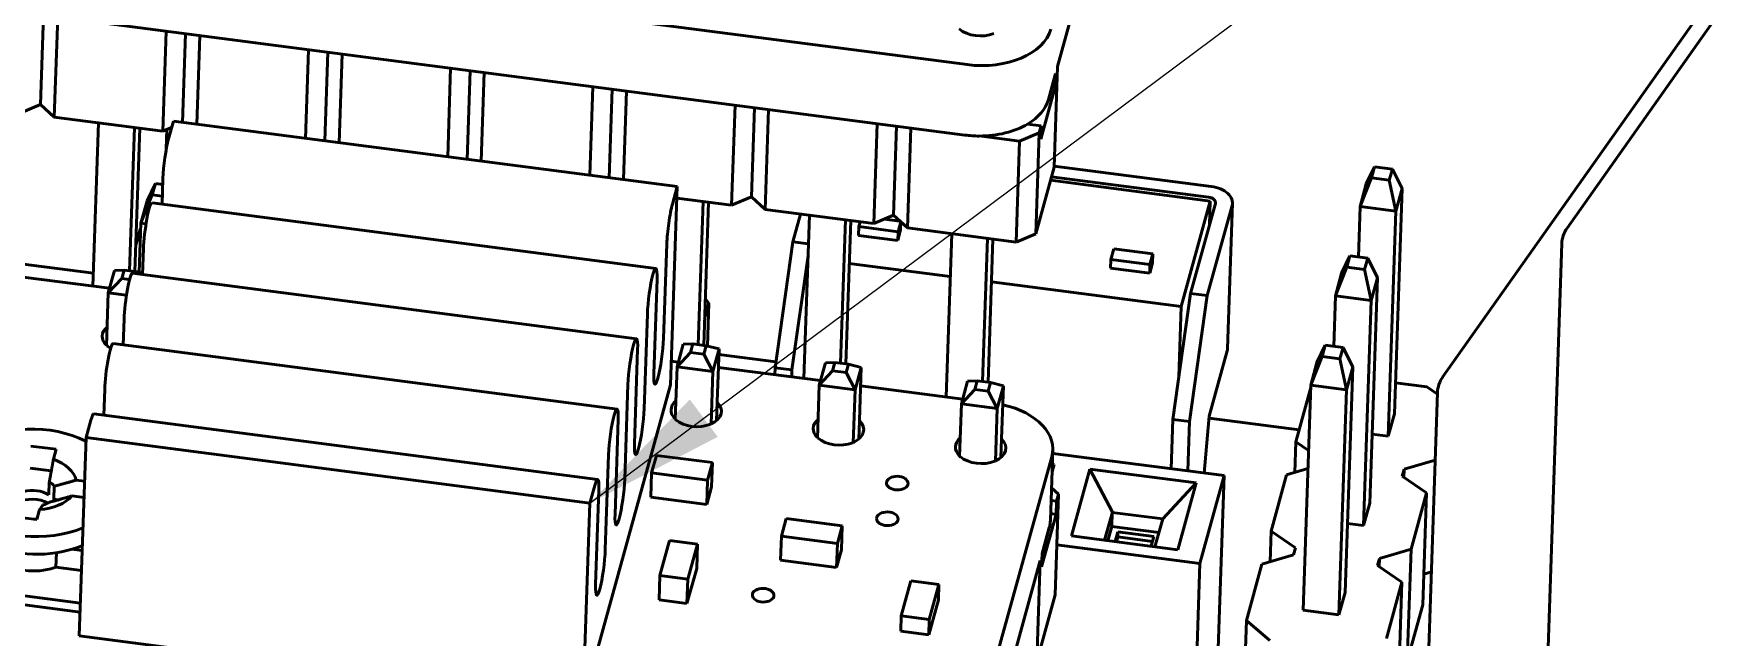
# Model space of a CAD drawing. Header units: millimetres. Extents: x 0 to 420, y 0 to 297.
# Drawn here: x 253.72 to 283.38, y 106.15 to 116.77 of the extents above; entities that cross this region are included whole.
import ezdxf

# ---------------------------------------------------------------- set-up
doc = ezdxf.new("R2010")
doc.units = ezdxf.units.MM
doc.layers.add('Symbol (ISO)', color=7, linetype='Continuous', lineweight=25)
doc.layers.add('Visible (ISO)', color=7, linetype='Continuous', lineweight=50)
doc.styles.add('Note Text (ISO)', font='tahoma.ttf')
doc.dimstyles.new('Default - Method 1b (ISO)$7', dxfattribs={"dimtxt": 3.5, "dimasz": 2.5, "dimexe": 3.175, "dimexo": 0, "dimgap": 0.762, "dimtad": 1, "dimtoh": 1, "dimrnd": 1e-08, "dimtxsty": 'Note Text (ISO)', "dimcen": 0.09, "dimdle": 10, "dimclrd": 256, "dimclre": 256, "dimclrt": 256, "dimazin": 2, "dimtfac": 1, "dimtmove": 0, "dimatfit": 3, "dimfxl": 1, "dimtolj": 1, "dimlwd": -1, "dimlwe": -1, "dimarcsym": 0})

msp = doc.modelspace()

# ---------------------------------------------------------------- linework, layer by layer
at = {"layer": 'Visible (ISO)'}
for p, q in [((290.035, 126.571), (280.699, 113.347)), ((271.736, 116.193), (273.582, 122.883)), ((285.118, 120.07), (278.511, 110.725)), ((252.636, 118.499), (270.148, 116.224)), ((252.594, 117.259), (270.106, 114.984)), ((253.84, 115.523), (253.893, 117.09)), ((254.144, 117.058), (254.084, 115.299)), ((255.995, 115.051), (256.055, 116.81)), ((256.342, 115.207), (256.395, 116.766)), ((256.646, 116.733), (256.593, 115.175)), ((258.504, 114.926), (258.557, 116.485)), ((258.844, 114.882), (258.897, 116.441)), ((259.148, 116.408), (259.095, 114.85)), ((261.006, 114.601), (261.058, 116.16)), ((261.346, 114.557), (261.399, 116.116)), ((261.649, 116.083), (261.597, 114.525)), ((271.574, 115.608), (271.701, 116.069)), ((271.675, 114.418), (271.736, 116.193)), ((271.694, 115.836), (271.701, 116.069)), ((263.507, 114.276), (263.56, 115.835)), ((263.848, 114.232), (263.9, 115.791)), ((264.151, 115.758), (264.098, 114.2)), ((271.439, 114.914), (271.694, 115.836)), ((271.694, 115.836), (271.639, 115.843)), ((253.84, 115.523), (253.493, 115.376)), ((254.084, 115.299), (253.84, 115.523)), ((266.002, 113.751), (266.062, 115.51)), ((266.349, 113.898), (266.402, 115.466)), ((266.653, 115.433), (266.593, 113.674)), ((255.995, 115.051), (254.084, 115.299)), ((254.863, 115.198), (254.765, 112.326)), ((255.407, 112.595), (255.493, 115.116)), ((255.503, 112.583), (255.588, 115.104)), ((256.148, 115.116), (255.995, 115.051)), ((256.066, 115.081), (256.055, 114.742)), ((256.179, 115.228), (256.094, 114.919)), ((265.044, 114.077), (256.179, 115.228)), ((268.504, 113.426), (268.564, 115.185)), ((268.851, 113.573), (268.904, 115.141)), ((269.155, 115.108), (269.095, 113.349)), ((271.209, 115.178), (271.447, 115.147)), ((271.447, 115.147), (271.413, 115.023)), ((271.439, 114.914), (271.447, 115.147)), ((271.066, 114.876), (270.358, 114.968)), ((271.006, 113.101), (271.066, 114.876)), ((271.066, 114.876), (271.413, 115.023)), ((271.413, 115.023), (271.353, 113.248)), ((255.98, 113.767), (255.996, 114.222)), ((271.675, 114.418), (271.353, 113.248)), ((274.422, 113.824), (271.612, 114.189)), ((274.389, 113.893), (271.629, 114.251)), ((274.441, 114.078), (271.676, 114.437)), ((277.258, 114.23), (277.058, 113.729)), ((277.168, 114.125), (277.312, 114.428)), ((277.312, 114.428), (277.258, 114.23)), ((277.573, 114.189), (277.258, 114.23)), ((277.627, 114.387), (277.312, 114.428)), ((277.627, 114.387), (277.573, 114.189)), ((277.689, 113.647), (277.573, 114.189)), ((277.627, 114.387), (277.798, 114.043)), ((255.609, 113.431), (255.808, 113.933)), ((255.863, 114.131), (255.718, 113.827)), ((255.808, 113.933), (255.863, 114.131)), ((255.985, 113.91), (255.808, 113.933)), ((255.992, 114.114), (255.863, 114.131)), ((265.044, 114.077), (264.926, 110.589)), ((264.959, 113.767), (265.044, 114.077)), ((266.349, 113.898), (266.002, 113.751)), ((266.593, 113.674), (266.349, 113.898)), ((277.168, 114.125), (277.058, 113.729)), ((277.798, 114.043), (277.664, 110.079)), ((277.798, 114.043), (277.689, 113.647)), ((255.609, 113.431), (255.718, 113.827)), ((264.668, 112.638), (255.804, 113.789)), ((266.002, 113.751), (265.037, 113.876)), ((265.415, 111.295), (265.5, 113.816)), ((265.51, 111.283), (265.596, 113.804)), ((268.504, 113.426), (266.593, 113.674)), ((267.216, 113.593), (267.081, 113.104)), ((273.909, 111.968), (274.422, 113.824)), ((274.074, 112.196), (274.512, 113.781)), ((274.37, 112.158), (274.807, 113.742)), ((274.407, 113.403), (274.422, 113.824)), ((274.814, 113.785), (274.727, 111.227)), ((277.058, 113.729), (277.028, 112.837)), ((277.689, 113.647), (277.058, 113.729)), ((277.554, 109.683), (277.689, 113.647)), ((255.596, 113.328), (255.519, 113.048)), ((255.58, 112.569), (255.609, 113.431)), ((255.606, 113.333), (255.596, 113.328)), ((255.699, 113.42), (255.609, 113.431)), ((267.372, 113.573), (267.274, 110.701)), ((267.917, 110.97), (268.002, 113.491)), ((268.012, 110.958), (268.097, 113.479)), ((268.235, 113.218), (268.24, 113.373)), ((268.263, 113.457), (268.24, 113.373)), ((268.24, 113.373), (268.929, 113.283)), ((268.851, 113.573), (268.504, 113.426)), ((268.693, 113.506), (268.962, 113.471)), ((269.095, 113.349), (268.851, 113.573)), ((268.975, 113.314), (268.924, 113.128)), ((268.977, 113.457), (268.929, 113.283)), ((268.98, 113.455), (268.975, 113.314)), ((271.006, 113.101), (269.095, 113.349)), ((264.804, 111.404), (264.86, 113.07)), ((267.081, 113.104), (266.768, 110.889)), ((267.354, 113.069), (267.081, 113.104)), ((268.235, 113.218), (268.924, 113.128)), ((268.929, 113.283), (268.924, 113.128)), ((269.873, 113.248), (269.776, 110.376)), ((270.418, 110.645), (270.504, 113.166)), ((270.514, 110.633), (270.599, 113.154)), ((271.353, 113.248), (271.006, 113.101)), ((280.608, 113.075), (280.119, 98.644)), ((254.773, 112.551), (253.268, 112.747)), ((255.639, 112.529), (255.654, 112.984)), ((267.063, 110.85), (267.347, 112.859)), ((268.072, 112.726), (269.848, 112.495)), ((272.672, 112.797), (272.667, 112.642)), ((272.724, 112.983), (272.672, 112.797)), ((273.362, 112.707), (272.672, 112.797)), ((273.413, 112.893), (272.724, 112.983)), ((273.357, 112.552), (273.408, 112.738)), ((273.357, 112.552), (273.362, 112.707)), ((273.413, 112.893), (273.362, 112.707)), ((273.408, 112.738), (273.413, 112.893)), ((276.734, 112.553), (276.878, 112.857)), ((276.878, 112.857), (276.824, 112.658)), ((277.194, 112.816), (276.878, 112.857)), ((277.194, 112.816), (277.139, 112.618)), ((277.194, 112.816), (277.364, 112.471)), ((255.056, 112.288), (253.26, 112.521)), ((255.033, 112.206), (255.143, 112.602)), ((255.033, 112.206), (255.27, 112.459)), ((255.311, 112.607), (255.143, 112.602)), ((255.311, 112.607), (255.27, 112.459)), ((255.27, 112.459), (255.41, 112.441)), ((255.547, 112.577), (255.311, 112.607)), ((264.327, 111.4), (255.462, 112.552)), ((255.538, 112.542), (255.547, 112.577)), ((255.547, 112.577), (255.639, 112.554)), ((264.633, 110.785), (264.689, 112.451)), ((270.574, 112.401), (273.909, 111.968)), ((272.667, 112.642), (273.357, 112.552)), ((276.824, 112.658), (276.625, 112.157)), ((276.734, 112.553), (276.625, 112.157)), ((277.139, 112.618), (276.824, 112.658)), ((277.255, 112.075), (277.139, 112.618)), ((277.364, 112.471), (277.23, 108.508)), ((277.364, 112.471), (277.255, 112.075)), ((255.033, 112.206), (255.002, 111.276)), ((255.355, 112.164), (255.033, 112.206)), ((265.603, 112.028), (265.538, 112.106)), ((274.074, 112.196), (273.761, 109.98)), ((274.37, 112.158), (274.057, 109.942)), ((274.37, 112.158), (274.074, 112.196)), ((276.625, 112.157), (276.594, 111.265)), ((277.255, 112.075), (276.625, 112.157)), ((264.462, 110.166), (264.519, 111.833)), ((265.526, 111.748), (265.603, 112.028)), ((265.603, 112.028), (265.578, 111.271)), ((273.868, 110.732), (273.909, 111.968)), ((277.121, 108.112), (277.255, 112.075)), ((255.297, 111.291), (255.312, 111.746)), ((255.013, 111.274), (255.002, 111.276)), ((263.985, 110.162), (255.121, 111.314)), ((264.291, 109.548), (264.348, 111.214)), ((265.041, 110.906), (265.15, 111.302)), ((265.318, 111.308), (265.15, 111.302)), ((265.318, 111.308), (265.277, 111.159)), ((265.554, 111.277), (265.318, 111.308)), ((265.513, 111.128), (265.554, 111.277)), ((265.554, 111.277), (265.78, 111.22)), ((265.78, 111.22), (265.671, 110.824)), ((265.749, 110.29), (265.78, 111.22)), ((276.3, 110.981), (276.445, 111.285)), ((276.445, 111.285), (276.39, 111.087)), ((276.76, 111.244), (276.445, 111.285)), ((276.76, 111.244), (276.705, 111.046)), ((276.76, 111.244), (276.93, 110.899)), ((265.063, 110.988), (264.94, 111.004)), ((265.041, 110.906), (265.277, 111.159)), ((265.277, 111.159), (265.513, 111.128)), ((265.671, 110.824), (265.513, 111.128)), ((266.782, 110.991), (265.777, 111.122)), ((267.542, 110.581), (267.652, 110.977)), ((267.82, 110.983), (267.652, 110.977)), ((267.82, 110.983), (267.779, 110.834)), ((268.056, 110.952), (267.82, 110.983)), ((268.015, 110.803), (268.056, 110.952)), ((268.056, 110.952), (268.282, 110.895)), ((274.405, 110.04), (274.72, 111.185)), ((276.39, 111.087), (276.191, 110.585)), ((276.3, 110.981), (276.191, 110.585)), ((276.705, 111.046), (276.39, 111.087)), ((276.821, 110.503), (276.705, 111.046)), ((265.041, 110.906), (265.009, 109.976)), ((265.671, 110.824), (265.041, 110.906)), ((265.639, 109.894), (265.671, 110.824)), ((267.565, 110.663), (265.769, 110.896)), ((266.768, 110.889), (266.764, 110.767)), ((267.063, 110.85), (266.768, 110.889)), ((267.059, 110.729), (267.063, 110.85)), ((267.542, 110.581), (267.779, 110.834)), ((267.779, 110.834), (268.015, 110.803)), ((268.173, 110.499), (268.015, 110.803)), ((268.282, 110.895), (268.173, 110.499)), ((268.251, 109.965), (268.282, 110.895)), ((270.044, 110.256), (270.153, 110.652)), ((270.322, 110.658), (270.153, 110.652)), ((270.322, 110.658), (270.281, 110.509)), ((270.558, 110.627), (270.322, 110.658)), ((270.517, 110.478), (270.558, 110.627)), ((270.558, 110.627), (270.784, 110.57)), ((276.93, 110.899), (276.796, 106.936)), ((276.93, 110.899), (276.821, 110.503)), ((277.682, 110.622), (278.232, 110.551)), ((254.956, 110.053), (254.971, 110.509)), ((264.926, 110.589), (263.389, 105.019)), ((264.121, 108.929), (264.177, 110.595)), ((267.542, 110.581), (267.511, 109.651)), ((268.173, 110.499), (267.542, 110.581)), ((268.141, 109.569), (268.173, 110.499)), ((270.067, 110.338), (268.271, 110.571)), ((270.044, 110.256), (270.281, 110.509)), ((270.281, 110.509), (270.517, 110.478)), ((270.675, 110.174), (270.517, 110.478)), ((270.784, 110.57), (270.675, 110.174)), ((270.752, 109.64), (270.784, 110.57)), ((275.926, 109.587), (276.189, 110.542)), ((276.191, 110.585), (276.057, 106.621)), ((276.821, 110.503), (276.191, 110.585)), ((276.687, 106.54), (276.821, 110.503)), ((278.42, 110.453), (277.989, 97.743)), ((278.232, 110.551), (278.419, 110.423)), ((263.644, 108.925), (254.779, 110.076)), ((265.747, 110.283), (265.736, 109.958)), ((265.747, 110.283), (265.749, 110.29)), ((270.044, 110.256), (270.013, 109.326)), ((270.675, 110.174), (270.044, 110.256)), ((270.643, 109.244), (270.675, 110.174)), ((274.317, 109.036), (274.405, 110.04)), ((277.664, 110.079), (277.554, 109.683)), ((254.728, 109.968), (254.643, 109.659)), ((263.95, 108.31), (264.006, 109.976)), ((265.02, 109.974), (265.009, 109.976)), ((265.639, 109.894), (265.628, 109.895)), ((265.639, 109.894), (265.641, 109.901)), ((268.249, 109.958), (268.238, 109.633)), ((268.249, 109.958), (268.251, 109.965)), ((273.761, 109.98), (273.732, 109.112)), ((274.057, 109.942), (273.761, 109.98)), ((274.057, 109.942), (274.027, 109.074)), ((275.984, 109.796), (274.401, 110.002)), ((254.117, 109.454), (253.673, 109.512)), ((254.068, 109.278), (254.117, 109.454)), ((254.643, 109.659), (254.524, 106.171)), ((254.643, 109.659), (263.507, 108.507)), ((267.522, 109.649), (267.511, 109.651)), ((268.141, 109.569), (268.13, 109.57)), ((268.141, 109.569), (268.143, 109.576)), ((270.75, 109.633), (270.739, 109.308)), ((270.75, 109.633), (270.752, 109.64)), ((271.652, 109.44), (271.61, 108.2)), ((275.926, 109.587), (275.908, 109.048)), ((276.152, 109.433), (275.926, 109.587)), ((277.554, 109.683), (277.271, 109.72)), ((263.779, 107.691), (263.836, 109.357)), ((264.678, 109.347), (264.593, 109.037)), ((265.663, 109.219), (264.678, 109.347)), ((265.578, 108.909), (265.663, 109.219)), ((265.663, 109.219), (265.649, 108.793)), ((269.465, 101.461), (271.633, 109.32)), ((270.024, 109.324), (270.013, 109.326)), ((270.643, 109.244), (270.632, 109.245)), ((270.643, 109.244), (270.645, 109.251)), ((271.639, 109.06), (271.674, 109.187)), ((271.642, 109.153), (271.674, 109.187)), ((271.643, 109.191), (271.674, 109.187)), ((271.65, 109.382), (274.666, 108.991)), ((278.38, 109.265), (277.833, 109.102)), ((254.032, 109.076), (253.66, 109.124)), ((253.989, 108.653), (253.997, 108.883)), ((254.617, 108.893), (254.467, 108.912)), ((264.593, 109.037), (264.578, 108.611)), ((264.593, 109.037), (265.578, 108.909)), ((265.578, 108.909), (265.563, 108.483)), ((271.982, 107.929), (272.306, 109.105)), ((272.306, 109.105), (274.176, 108.862)), ((272.7, 108.345), (272.306, 109.105)), ((273.586, 108.23), (274.176, 108.862)), ((273.851, 107.686), (274.176, 108.862)), ((274.666, 108.991), (274.239, 107.443)), ((274.443, 102.391), (274.666, 108.991)), ((275.492, 108.015), (275.765, 109.006)), ((275.765, 109.006), (276.141, 109.117)), ((277.833, 109.102), (277.799, 108.979)), ((277.799, 108.979), (278.228, 108.686)), ((277.833, 109.102), (277.828, 108.959)), ((254.083, 108.805), (254.075, 108.574)), ((254.151, 108.564), (254.075, 108.574)), ((254.391, 108.633), (254.607, 108.605)), ((263.507, 108.507), (263.593, 108.816)), ((263.608, 107.072), (263.665, 108.738)), ((264.578, 108.611), (265.563, 108.483)), ((265.563, 108.483), (265.649, 108.793)), ((271.719, 108.541), (271.622, 108.554)), ((271.753, 108.665), (271.629, 108.778)), ((271.693, 106.89), (271.753, 108.665)), ((271.711, 108.309), (271.719, 108.541)), ((271.753, 108.665), (271.719, 108.541)), ((278.228, 108.686), (277.955, 107.695)), ((278.228, 108.686), (278.161, 106.717)), ((253.332, 108.274), (253.775, 108.217)), ((253.775, 108.217), (253.824, 108.393)), ((263.507, 108.507), (263.389, 105.019)), ((271.456, 107.387), (271.711, 108.309)), ((271.711, 108.309), (271.614, 108.322)), ((272.564, 107.853), (272.7, 108.345)), ((272.691, 108.096), (272.699, 108.344)), ((272.699, 108.344), (272.7, 108.345)), ((272.699, 108.344), (273.586, 108.229)), ((277.23, 108.508), (277.121, 108.112)), ((266.963, 108.236), (266.878, 107.926)), ((267.948, 108.108), (266.963, 108.236)), ((267.863, 107.799), (267.948, 108.108)), ((267.948, 108.108), (267.934, 107.682)), ((271.464, 107.619), (271.591, 108.08)), ((272.691, 108.096), (272.622, 107.846)), ((273.519, 107.988), (272.691, 108.096)), ((272.797, 107.999), (272.75, 107.829)), ((272.797, 107.999), (272.794, 107.914)), ((273.427, 107.917), (272.797, 107.999)), ((273.45, 107.738), (273.586, 108.23)), ((275.492, 108.015), (275.474, 107.476)), ((275.922, 107.722), (275.492, 108.015)), ((277.121, 108.112), (276.837, 108.148)), ((254.575, 107.672), (254.392, 107.695)), ((264.909, 107.849), (264.738, 107.23)), ((265.401, 107.785), (264.909, 107.849)), ((265.231, 107.166), (265.401, 107.785)), ((265.401, 107.785), (265.387, 107.359)), ((266.878, 107.926), (266.863, 107.5)), ((266.878, 107.926), (267.863, 107.799)), ((267.863, 107.799), (267.848, 107.372)), ((267.848, 107.372), (267.934, 107.682)), ((271.722, 107.77), (274.239, 107.443)), ((271.982, 107.929), (273.851, 107.686)), ((272.77, 107.827), (272.794, 107.914)), ((272.794, 107.914), (273.404, 107.834)), ((273.38, 107.747), (273.427, 107.917)), ((275.922, 107.722), (275.887, 107.599)), ((277.955, 107.695), (277.399, 107.53)), ((277.955, 107.695), (277.888, 105.727)), ((254.123, 107.634), (254.114, 107.381)), ((254.563, 107.323), (254.114, 107.381)), ((265.216, 106.74), (265.387, 107.359)), ((266.863, 107.5), (267.848, 107.372)), ((269.584, 100.806), (271.43, 107.496)), ((271.43, 107.496), (271.37, 105.721)), ((271.456, 107.387), (271.464, 107.619)), ((274.239, 107.443), (274.016, 100.843)), ((275.059, 106.443), (275.332, 107.434)), ((275.332, 107.434), (275.887, 107.599)), ((277.399, 107.53), (277.365, 107.407)), ((277.794, 107.114), (277.365, 107.407)), ((277.399, 107.53), (277.394, 107.387)), ((251.906, 107.088), (254.544, 106.745)), ((264.738, 107.23), (264.724, 106.804)), ((264.738, 107.23), (265.231, 107.166)), ((265.231, 107.166), (265.216, 106.74)), ((269.157, 107.141), (268.986, 106.523)), ((269.649, 107.077), (269.157, 107.141)), ((269.478, 106.459), (269.649, 107.077)), ((269.649, 107.077), (269.64, 106.806)), ((277.521, 106.124), (277.794, 107.114)), ((277.794, 107.114), (277.727, 105.145)), ((278.313, 107.296), (278.179, 107.257)), ((251.901, 106.933), (254.539, 106.59)), ((264.724, 106.804), (265.216, 106.74)), ((269.469, 106.187), (269.64, 106.806)), ((271.693, 106.89), (271.37, 105.721)), ((276.796, 106.936), (276.687, 106.54)), ((268.986, 106.523), (268.977, 106.251)), ((268.986, 106.523), (269.478, 106.459)), ((276.687, 106.54), (276.057, 106.621)), ((278.161, 106.717), (277.888, 105.727)), ((263.389, 105.019), (254.524, 106.171)), ((268.977, 106.251), (269.469, 106.187)), ((269.478, 106.459), (269.469, 106.187)), ((275.059, 106.443), (274.992, 104.475)), ((275.471, 106.089), (275.059, 106.443))]:
    msp.add_line(p, q, dxfattribs=at)
for centre, start in [((281.108, 113.058), 144.781), ((278.92, 110.436), 144.7413)]:
    msp.add_arc(centre, 0.5, start, 178.0595, dxfattribs=at)
for centre, major_axis, ratio, start_param, end_param in [((270.365, 117.01), (0.444, -0.015), 0.631405, 3.794995, 5.329243), ((270.365, 117.01), (1.269, -0.043), 0.631405, 4.562119, 6.132915), ((270.323, 115.77), (1.269, -0.043), 0.631405, 5.506044, 6.132915), ((270.323, 115.77), (1.269, -0.043), 0.631405, 4.760865, 5.506044), ((256.081, 114.531), (0.064, 0.496), 0.116089, 0.68892, 2.259716), ((270.323, 115.77), (1.269, -0.043), 0.631405, 4.562119, 4.760865), ((274.364, 113.8), (0.15, -0.005), 0.631405, 6.132915, 7.703712), ((274.364, 113.8), (0.45, -0.015), 0.631405, 6.132915, 7.703712), ((255.739, 113.294), (0.064, 0.496), 0.116089, 0, 2.259716), ((264.946, 113.38), (-0.064, -0.496), 0.116089, 3.830512, 5.401309), ((264.604, 112.142), (0.064, 0.496), 0.116089, 5.401309, 8.542901), ((255.398, 112.056), (0.064, 0.496), 0.116089, 0, 2.259716), ((255.372, 111.433), (-0.444, 0.015), 0.631405, 5.673051, 6.893319), ((255.056, 110.818), (0.064, 0.496), 0.116089, 0, 2.259716), ((255.372, 111.433), (0.444, -0.015), 0.631405, 3.794995, 4.006471), ((264.263, 110.904), (0.064, 0.496), 0.116089, 5.401309, 8.542901), ((264.718, 111.095), (-0.064, -0.496), 0.116089, 5.401309, 8.542901), ((274.277, 111.242), (0.45, -0.015), 0.631405, 6.132915, 6.283185), ((254.715, 109.58), (0.064, 0.496), 0.116089, 0, 0.68892), ((263.921, 109.667), (0.064, 0.496), 0.116089, 5.401309, 8.542901), ((264.377, 109.857), (-0.064, -0.496), 0.116089, 5.401309, 8.542901), ((265.379, 110.133), (-0.444, 0.015), 0.631405, 5.673051, 6.893319), ((265.379, 110.133), (0.444, -0.015), 0.631405, 5.365792, 6.900039), ((270.383, 109.483), (1.269, -0.043), 0.631405, 6.132915, 7.563045), ((253.724, 108.864), (-1.499, 0.051), 0.631405, 4.076489, 8.489881), ((265.379, 110.133), (0.444, -0.015), 0.631405, 3.794995, 5.329243), ((267.881, 109.808), (-0.444, 0.015), 0.631405, 5.673051, 6.893319), ((267.881, 109.808), (0.444, -0.015), 0.631405, 5.365792, 6.900039), ((267.881, 109.808), (0.444, -0.015), 0.631405, 3.794995, 5.329243), ((270.383, 109.483), (-0.444, 0.015), 0.631405, 5.673051, 6.893319), ((270.383, 109.483), (0.444, -0.015), 0.631405, 5.365792, 6.900039), ((253.724, 108.864), (0.75, -0.025), 0.631405, 0.154423, 1.115834), ((270.383, 109.483), (0.444, -0.015), 0.631405, 3.794995, 5.329243), ((253.719, 108.708), (0.4, -0.014), 0.631405, 0.447136, 0.82312), ((263.58, 108.429), (0.064, 0.496), 0.116089, 5.401309, 6.972105), ((264.035, 108.619), (-0.064, -0.496), 0.116089, 5.401309, 8.542901), ((253.714, 108.554), (-1.499, 0.051), 0.631405, 0, 2.206696), ((253.706, 108.322), (0.4, -0.014), 0.631405, 0.870117, 2.318473), ((253.711, 108.477), (0.4, -0.014), 0.631405, 0.82312, 2.017933), ((253.724, 108.864), (-0.75, 0.025), 0.631405, 1.725219, 2.68663), ((253.711, 108.477), (0.4, -0.014), 0.631405, 0.33826, 0.447136), ((253.719, 108.708), (-0.4, 0.014), 0.631405, 2.017933, 2.393916), ((253.711, 108.477), (-0.4, 0.014), 0.631405, 1.60987, 1.759667), ((270.341, 108.243), (1.269, -0.043), 0.631405, 6.132915, 6.283185), ((253.689, 107.818), (-0.8, 0.027), 0.631405, 0.133643, 2.15266), ((263.694, 107.381), (-0.064, -0.496), 0.116089, 5.401309, 8.542901)]:
    msp.add_ellipse(centre, major_axis=major_axis, ratio=ratio, start_param=start_param, end_param=end_param, dxfattribs=at)
for centre in [(268.915, 108.859), (268.741, 108.231), (266.556, 106.886)]:
    msp.add_ellipse(centre, major_axis=(-0.19, 0.006), ratio=0.631405, dxfattribs=at)
for points, weights, knots in [([(253.997, 108.883), (254.009, 108.945), (254.042, 109.131), (254.068, 109.278)], [4.33128129216, 3.9998209999, 3.22019100529, 2.77646236677], [-0.11749864, -0.11749864, -0.11749864, -0.08563339, -0.05487208, -0.05487208, -0.05487208]), ([(254.467, 108.912), (254.327, 108.87), (254.146, 108.82), (254.083, 108.805)], [2.77646236677, 3.22019100529, 3.9998209999, 4.33128129216], [0.05487208, 0.05487208, 0.05487208, 0.08563339, 0.11749864, 0.11749864, 0.11749864]), ([(254.006, 108.526), (254.069, 108.541), (254.25, 108.591), (254.391, 108.633)], [4.33128129216, 3.9998209999, 3.22019100529, 2.77646236677], [-0.11749864, -0.11749864, -0.11749864, -0.08563339, -0.05487208, -0.05487208, -0.05487208])]:
    msp.add_rational_spline(points, weights, degree=2, knots=knots, dxfattribs=at)
msp.add_rational_spline([(253.824, 108.393), (253.863, 108.441), (253.884, 108.474)], [2.77646236677, 3.67984372819, 4.33128129216], degree=2, dxfattribs=at)

# ---------------------------------------------------------------- leaders
at = {"layer": 'Symbol (ISO)'}
msp.add_leader([(263.507, 108.507), (300.452, 136.063)], dimstyle='Default - Method 1b (ISO)$7', override={"dimtad": 0}, dxfattribs=at)

doc.saveas('drawing.dxf')
